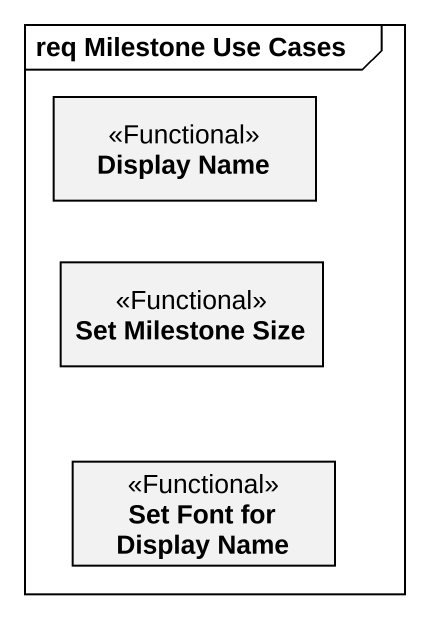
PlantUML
@startuml
mainframe req Milestone Use Cases
hide circle
hide empty members
class "Display Name" as Display_Name <<Functional>>
class "Set Milestone Size" as Set_Milestone_Size <<Functional>>
class "Set Font for Display Name" as Set_Font_for_Display_Name <<Functional>>
@enduml
